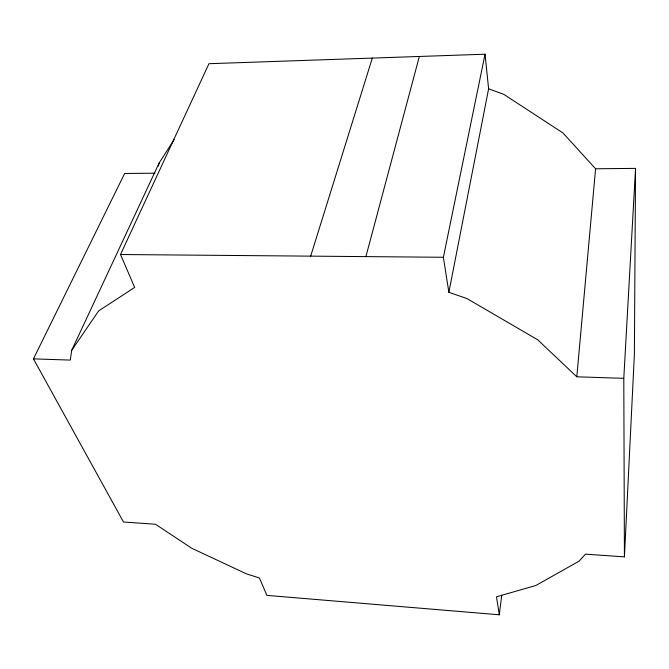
<?xml version="1.0" encoding="UTF-8"?>
<svg xmlns="http://www.w3.org/2000/svg" width="669" height="669" viewBox="0 0 669 669"><rect width="100%" height="100%" fill="white"/><g stroke="black" fill="none" stroke-linecap="round" stroke-linejoin="round"><path stroke-width="1" d="M33.45 358.868L70.27 360.081L71.708 350.322L98.644 310.918L134.653 287.427L120.52 254.521L208.954 63.706L485.042 54.206L488.613 88.801L503.79 94.346L562.972 132.955L595.586 168.78L635.55 168.379L634.379 354.511L624.428 556.867L585.475 554.158L579.086 561.14L536.045 585.408L496.482 596.823L499.291 614.794L266.898 595.377L259.421 577.966L246.577 573.91L191.777 548.279L155.492 524.245L123.506 522.021L33.45 358.868L124.643 173.488L155.049 173.187M624.428 556.867L623.792 378.345L635.55 168.379M623.792 378.345L576.812 376.798L595.586 168.78M499.291 614.794L501.742 595.167M576.812 376.798L537.751 339.835L466.945 298.558L448.866 292.303L488.613 88.801M158.503 166.063L159.122 163.01L174.124 139.67M448.866 292.303L443.388 257.272L485.042 54.206M365.91 256.612L419.346 56.464M310.684 256.143L372.315 58.086M71.708 350.322L159.122 163.01M120.52 254.521L443.388 257.272"/></g></svg>
